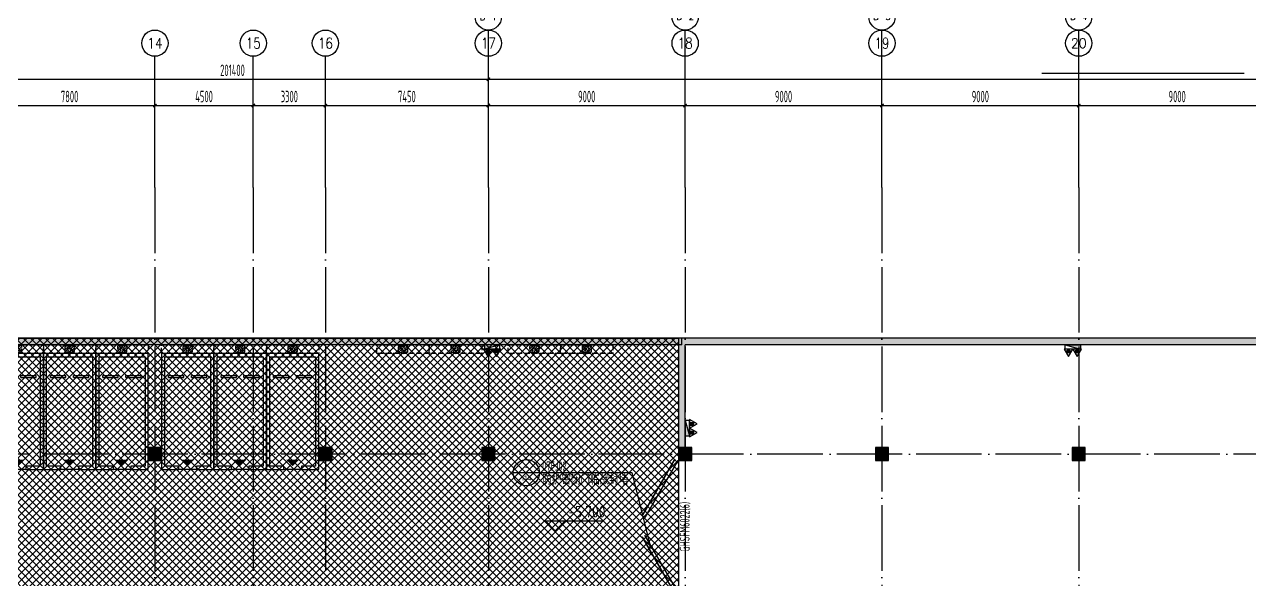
# Model space of a CAD drawing. Extents: x -473190 to 2138458, y -81875 to 2633646.
# Drawn here: x 540975 to 596995, y 153911 to 179277 of the extents above; entities that cross this region are included whole.
import ezdxf
from ezdxf.enums import TextEntityAlignment as Align

# ---------------------------------------------------------------- set-up
doc = ezdxf.new("R2010")
doc.units = 0
doc.header["$LTSCALE"] = 1000
doc.linetypes.add('DASH', pattern=[0.35, 0.25, -0.1])
doc.linetypes.add('DOTE', pattern=[2.42, 2, -0.2, 0.02, -0.2])
for name, color, linetype in [('00-停车位', 67, 'Continuous'), ('A-COLUMN', 2, 'Continuous'), ('A-PUB_HATCH', 8, 'Continuous'), ('A-WALL', 2, 'Continuous'), ('AXIS', 3, 'Continuous'), ('AXIS_TEXT', 7, 'Continuous'), ('car', 252, 'Continuous'), ('DIM_ELEV', 3, 'Continuous'), ('DIM_IDEN', 3, 'Continuous'), ('DOTE', 1, 'DOTE'), ('PUB_HATCH', 8, 'Continuous'), ('PUB_TEXT', 7, 'Continuous'), ('RF-M', 4, 'Continuous'), ('RF-MBH', 11, 'Continuous'), ('RF-QT', 30, 'Continuous'), ('W-EQUIP_消火栓', 7, 'Continuous'), ('W-EQUIP_灭火器', 7, 'Continuous'), ('索引线', 252, 'Continuous')]:
    doc.layers.add(name, color=color, linetype=linetype)
doc.styles.add('_TCH_AXIS', font='COMPLEX', dxfattribs={"bigfont": 'GBCBIG'})
doc.styles.add('_TCH_DIM_T3', font='tssdeng.shx', dxfattribs={"width": 0.564706, "bigfont": '@@@tssdchn.shx'})
doc.styles.add('_TCH_WINDOW', font='tssdeng.shx', dxfattribs={"width": 0.8, "height": 3.5, "bigfont": 'tssdchn.shx'})
doc.styles.add('COMPLEX', font='COMPLEX.shx', dxfattribs={"width": 0.65})
doc.styles.get("Standard").update_dxf_attribs({"font": 'gbenor.shx', "bigfont": 'gbcbig.shx'})
doc.styles.add('TYDG_02', font='TSSDENG', dxfattribs={"width": 0.8, "bigfont": 'TSSDCHN'})
doc.dimstyles.new('_TCH_ARCH&&150', dxfattribs={"dimtxt": 525, "dimasz": 150, "dimexe": 375, "dimexo": 450, "dimgap": 150, "dimtad": 1, "dimdec": 0, "dimzin": 0, "dimdsep": 46, "dimtxsty": '_TCH_DIM_T3', "dimblk": 'ARCHTICK', "dimcen": 0.09, "dimclrt": 7, "dimazin": 2, "dimtfac": 1, "dimtdec": 0, "dimtix": 1, "dimtmove": 2, "dimatfit": 3, "dimfxl": 0, "dimtolj": 1, "dimtzin": 0, "dimarcsym": 0})

# ---------------------------------------------------------------- blocks, each defined once
blk = doc.blocks.new('车位2400x5300')
at = {"layer": '00-停车位', "color": 251}
for p, q in [((-875, -1000), (-175, -1000)), ((-875, -1100), (-875, -1000)), ((-875, -1100), (-175, -1100)), ((-175, -1100), (-175, -1000)), ((175, -1000), (875, -1000)), ((175, -1100), (175, -1000)), ((175, -1100), (875, -1100)), ((875, -1100), (875, -1000)), ((400, -5300), (-400, -5300))]:
    blk.add_line(p, q, dxfattribs=at)
blk.add_lwpolyline([(400, -5150), (400, -5300), (1200, -5300), (1200, 0), (-1200, 0), (-1200, -5300), (-400, -5300), (-400, -5150), (-1050, -5150), (-1050, -150), (1050, -150), (1050, -5150), (400, -5150)], dxfattribs=at)
blk.add_lwpolyline([(0, -5150, 0, 600, 0), (0, -4850, 600, 600, 0)], format="xyseb", dxfattribs=at)
blk = doc.blocks.new('A$C2EF10B80')
at = {"layer": 'A-PUB_HATCH'}
h = blk.add_hatch(dxfattribs=at)
h.set_pattern_fill('ANSI31', color=256, scale=50, angle=-16.4434)
h.set_pattern_definition([(45, (6188.46, 7099.97), (-56.1266, 56.1266), [])])
h.paths.add_polyline_path([(-983, -100, 0.414214), (-1033, -50), (-1184, -50), (-1091, -207), (-1210, -207), (-1204, -250), (-983, -250)])
h.paths.add_polyline_path([(-983, -250), (-1204, -250), (-1190, -350), (-1033, -350, 0.414213), (-983, -300)])
h.paths.add_polyline_path([(-1262, -250), (-1417, -250), (-1417, -300, 0.414215), (-1367, -350), (-1207, -350)])
h.paths.add_polyline_path([(-1221, -50), (-1367, -50, 0.414214), (-1417, -100), (-1417, -250), (-1262, -250), (-1320, -146), (-1212, -146)])
at = {"layer": 'car', "linetype": 'DASH', "ltscale": 0.5}
blk.add_line((-1367, -350), (-1033, -350), dxfattribs=at)
at = {"layer": 'car', "linetype": 'DASH'}
blk.add_lwpolyline([(-2400, 0), (0, 0), (0, -400), (-2400, -400)], close=True, dxfattribs=at)
at = {"layer": 'car', "linetype": 'DASH', "ltscale": 0.5}
blk.add_lwpolyline([(-1320, -146), (-1185, -390), (-1210, -207), (-1091, -207), (-1227, 23), (-1212, -146)], close=True, dxfattribs=at)
for points in [[(-1367, -50, 0.414214), (-1417, -100), (-1417, -300)], [(-1033, -350, 0.414214), (-983, -300), (-983, -100, 0.414214), (-1033, -50), (-1367, -50)]]:
    blk.add_lwpolyline(points, format="xyb", dxfattribs=at)
at = {"layer": 'car', "linetype": 'DASH'}
blk.add_arc((-1367, -300), 50, 180, 270, dxfattribs=at)
blk = doc.blocks.new('_AXISO')
blk.add_circle((0, 0), 0.5)
at = {"layer": 'AXIS_TEXT', "style": 'COMPLEX', "width": 1.041667}
blk.add_attdef('A', text='', height=0.56, dxfattribs=at).set_placement((-0.25, -0.28), (0.25, -0.28), align=Align.FIT)
blk = doc.blocks.new('_ArchTick')
at = {"color": 0, "linetype": 'ByBlock', "const_width": 0.4}
blk.add_lwpolyline([(-0.5, -0.5), (0.5, 0.5)], dxfattribs=at)
blk = doc.blocks.new('*D5360')
at = {"layer": 'AXIS', "color": 0, "lineweight": -2, "transparency": 16777216}
for p, q in [((-190540, 16824), (-190540, 20499)), ((-182740, 16824), (-182740, 20499)), ((-190540, 20124), (-182740, 20124))]:
    blk.add_line(p, q, dxfattribs=at)
at = {"layer": 'Defpoints', "color": 0, "transparency": 16777216}
for p in [(-182740, 20124), (-190540, 16374), (-182740, 16374)]:
    blk.add_point(p, dxfattribs=at)
at = {"layer": 'AXIS', "color": 0, "lineweight": -2, "transparency": 16777216, "xscale": 150, "yscale": 150, "zscale": 150, "rotation": 180}
blk.add_blockref('_ArchTick', (-190540, 20124), dxfattribs=at)
at = {"layer": 'AXIS', "color": 0, "lineweight": -2, "transparency": 16777216, "xscale": 150, "yscale": 150, "zscale": 150}
blk.add_blockref('_ArchTick', (-182740, 20124), dxfattribs=at)
at = {"layer": 'AXIS', "color": 7, "transparency": 16777216, "insert": (-186640, 20536), "char_height": 525, "attachment_point": 5, "style": '_TCH_DIM_T3'}
blk.add_mtext('\\A1;7800', dxfattribs=at)
blk = doc.blocks.new('*D5361')
at = {"layer": 'AXIS', "color": 0, "lineweight": -2, "transparency": 16777216}
for p, q in [((-182740, 16824), (-182740, 20499)), ((-178240, 16824), (-178240, 20499)), ((-182740, 20124), (-178240, 20124))]:
    blk.add_line(p, q, dxfattribs=at)
at = {"layer": 'Defpoints', "color": 0, "transparency": 16777216}
for p in [(-178240, 20124), (-182740, 16374), (-178240, 16374)]:
    blk.add_point(p, dxfattribs=at)
at = {"layer": 'AXIS', "color": 0, "lineweight": -2, "transparency": 16777216, "xscale": 150, "yscale": 150, "zscale": 150, "rotation": 180}
blk.add_blockref('_ArchTick', (-182740, 20124), dxfattribs=at)
at = {"layer": 'AXIS', "color": 0, "lineweight": -2, "transparency": 16777216, "xscale": 150, "yscale": 150, "zscale": 150}
blk.add_blockref('_ArchTick', (-178240, 20124), dxfattribs=at)
at = {"layer": 'AXIS', "color": 7, "transparency": 16777216, "insert": (-180490, 20536), "char_height": 525, "attachment_point": 5, "style": '_TCH_DIM_T3'}
blk.add_mtext('\\A1;4500', dxfattribs=at)
blk = doc.blocks.new('*D5362')
at = {"layer": 'AXIS', "color": 0, "lineweight": -2, "transparency": 16777216}
for p, q in [((-178240, 16824), (-178240, 20499)), ((-174940, 16824), (-174940, 20499)), ((-178240, 20124), (-174940, 20124))]:
    blk.add_line(p, q, dxfattribs=at)
at = {"layer": 'Defpoints', "color": 0, "transparency": 16777216}
for p in [(-174940, 20124), (-178240, 16374), (-174940, 16374)]:
    blk.add_point(p, dxfattribs=at)
at = {"layer": 'AXIS', "color": 0, "lineweight": -2, "transparency": 16777216, "xscale": 150, "yscale": 150, "zscale": 150, "rotation": 180}
blk.add_blockref('_ArchTick', (-178240, 20124), dxfattribs=at)
at = {"layer": 'AXIS', "color": 0, "lineweight": -2, "transparency": 16777216, "xscale": 150, "yscale": 150, "zscale": 150}
blk.add_blockref('_ArchTick', (-174940, 20124), dxfattribs=at)
at = {"layer": 'AXIS', "color": 7, "transparency": 16777216, "insert": (-176590, 20536), "char_height": 525, "attachment_point": 5, "style": '_TCH_DIM_T3'}
blk.add_mtext('\\A1;3300', dxfattribs=at)
blk = doc.blocks.new('*D5363')
at = {"layer": 'AXIS', "color": 0, "lineweight": -2, "transparency": 16777216}
for p, q in [((-174940, 16824), (-174940, 20499)), ((-167490, 16824), (-167490, 20499)), ((-174940, 20124), (-167490, 20124))]:
    blk.add_line(p, q, dxfattribs=at)
at = {"layer": 'Defpoints', "color": 0, "transparency": 16777216}
for p in [(-167490, 20124), (-174940, 16374), (-167490, 16374)]:
    blk.add_point(p, dxfattribs=at)
at = {"layer": 'AXIS', "color": 0, "lineweight": -2, "transparency": 16777216, "xscale": 150, "yscale": 150, "zscale": 150, "rotation": 180}
blk.add_blockref('_ArchTick', (-174940, 20124), dxfattribs=at)
at = {"layer": 'AXIS', "color": 0, "lineweight": -2, "transparency": 16777216, "xscale": 150, "yscale": 150, "zscale": 150}
blk.add_blockref('_ArchTick', (-167490, 20124), dxfattribs=at)
at = {"layer": 'AXIS', "color": 7, "transparency": 16777216, "insert": (-171215, 20536), "char_height": 525, "attachment_point": 5, "style": '_TCH_DIM_T3'}
blk.add_mtext('\\A1;7450', dxfattribs=at)
blk = doc.blocks.new('*D5376')
at = {"layer": 'AXIS', "color": 0, "lineweight": -2, "transparency": 16777216}
for p, q in [((-167490, 16824), (-167490, 21699)), ((-167490, 21324), (-78490, 21324)), ((-78490, 16824), (-78490, 21699))]:
    blk.add_line(p, q, dxfattribs=at)
at = {"layer": 'Defpoints', "color": 0, "transparency": 16777216}
for p in [(-78490, 21324), (-167490, 16374), (-78490, 16374)]:
    blk.add_point(p, dxfattribs=at)
at = {"layer": 'AXIS', "color": 0, "lineweight": -2, "transparency": 16777216, "xscale": 150, "yscale": 150, "zscale": 150, "rotation": 180}
blk.add_blockref('_ArchTick', (-167490, 21324), dxfattribs=at)
at = {"layer": 'AXIS', "color": 0, "lineweight": -2, "transparency": 16777216, "xscale": 150, "yscale": 150, "zscale": 150}
blk.add_blockref('_ArchTick', (-78490, 21324), dxfattribs=at)
at = {"layer": 'AXIS', "color": 7, "transparency": 16777216, "insert": (-122990, 21736), "char_height": 525, "attachment_point": 5, "style": '_TCH_DIM_T3'}
blk.add_mtext('\\A1;89000', dxfattribs=at)
blk = doc.blocks.new('*D5377')
at = {"layer": 'AXIS', "color": 0, "lineweight": -2, "transparency": 16777216}
for p, q in [((-167490, 16824), (-167490, 20499)), ((-158490, 16824), (-158490, 20499)), ((-167490, 20124), (-158490, 20124))]:
    blk.add_line(p, q, dxfattribs=at)
at = {"layer": 'Defpoints', "color": 0, "transparency": 16777216}
for p in [(-158490, 20124), (-167490, 16374), (-158490, 16374)]:
    blk.add_point(p, dxfattribs=at)
at = {"layer": 'AXIS', "color": 0, "lineweight": -2, "transparency": 16777216, "xscale": 150, "yscale": 150, "zscale": 150, "rotation": 180}
blk.add_blockref('_ArchTick', (-167490, 20124), dxfattribs=at)
at = {"layer": 'AXIS', "color": 0, "lineweight": -2, "transparency": 16777216, "xscale": 150, "yscale": 150, "zscale": 150}
blk.add_blockref('_ArchTick', (-158490, 20124), dxfattribs=at)
at = {"layer": 'AXIS', "color": 7, "transparency": 16777216, "insert": (-162990, 20536), "char_height": 525, "attachment_point": 5, "style": '_TCH_DIM_T3'}
blk.add_mtext('\\A1;9000', dxfattribs=at)
blk = doc.blocks.new('*D5378')
at = {"layer": 'AXIS', "color": 0, "lineweight": -2, "transparency": 16777216}
for p, q in [((-158490, 16824), (-158490, 20499)), ((-149490, 16824), (-149490, 20499)), ((-158490, 20124), (-149490, 20124))]:
    blk.add_line(p, q, dxfattribs=at)
at = {"layer": 'Defpoints', "color": 0, "transparency": 16777216}
for p in [(-149490, 20124), (-158490, 16374), (-149490, 16374)]:
    blk.add_point(p, dxfattribs=at)
at = {"layer": 'AXIS', "color": 0, "lineweight": -2, "transparency": 16777216, "xscale": 150, "yscale": 150, "zscale": 150, "rotation": 180}
blk.add_blockref('_ArchTick', (-158490, 20124), dxfattribs=at)
at = {"layer": 'AXIS', "color": 0, "lineweight": -2, "transparency": 16777216, "xscale": 150, "yscale": 150, "zscale": 150}
blk.add_blockref('_ArchTick', (-149490, 20124), dxfattribs=at)
at = {"layer": 'AXIS', "color": 7, "transparency": 16777216, "insert": (-153990, 20536), "char_height": 525, "attachment_point": 5, "style": '_TCH_DIM_T3'}
blk.add_mtext('\\A1;9000', dxfattribs=at)
blk = doc.blocks.new('*D5379')
at = {"layer": 'AXIS', "color": 0, "lineweight": -2, "transparency": 16777216}
for p, q in [((-149490, 16824), (-149490, 20499)), ((-140490, 16824), (-140490, 20499)), ((-149490, 20124), (-140490, 20124))]:
    blk.add_line(p, q, dxfattribs=at)
at = {"layer": 'Defpoints', "color": 0, "transparency": 16777216}
for p in [(-140490, 20124), (-149490, 16374), (-140490, 16374)]:
    blk.add_point(p, dxfattribs=at)
at = {"layer": 'AXIS', "color": 0, "lineweight": -2, "transparency": 16777216, "xscale": 150, "yscale": 150, "zscale": 150, "rotation": 180}
blk.add_blockref('_ArchTick', (-149490, 20124), dxfattribs=at)
at = {"layer": 'AXIS', "color": 0, "lineweight": -2, "transparency": 16777216, "xscale": 150, "yscale": 150, "zscale": 150}
blk.add_blockref('_ArchTick', (-140490, 20124), dxfattribs=at)
at = {"layer": 'AXIS', "color": 7, "transparency": 16777216, "insert": (-144990, 20536), "char_height": 525, "attachment_point": 5, "style": '_TCH_DIM_T3'}
blk.add_mtext('\\A1;9000', dxfattribs=at)
blk = doc.blocks.new('*D5380')
at = {"layer": 'AXIS', "color": 0, "lineweight": -2, "transparency": 16777216}
for p, q in [((-140490, 16824), (-140490, 20499)), ((-131490, 16824), (-131490, 20499)), ((-140490, 20124), (-131490, 20124))]:
    blk.add_line(p, q, dxfattribs=at)
at = {"layer": 'Defpoints', "color": 0, "transparency": 16777216}
for p in [(-131490, 20124), (-140490, 16374), (-131490, 16374)]:
    blk.add_point(p, dxfattribs=at)
at = {"layer": 'AXIS', "color": 0, "lineweight": -2, "transparency": 16777216, "xscale": 150, "yscale": 150, "zscale": 150, "rotation": 180}
blk.add_blockref('_ArchTick', (-140490, 20124), dxfattribs=at)
at = {"layer": 'AXIS', "color": 0, "lineweight": -2, "transparency": 16777216, "xscale": 150, "yscale": 150, "zscale": 150}
blk.add_blockref('_ArchTick', (-131490, 20124), dxfattribs=at)
at = {"layer": 'AXIS', "color": 7, "transparency": 16777216, "insert": (-135990, 20536), "char_height": 525, "attachment_point": 5, "style": '_TCH_DIM_T3'}
blk.add_mtext('\\A1;9000', dxfattribs=at)
blk = doc.blocks.new('*D5407')
at = {"layer": 'AXIS', "color": 0, "lineweight": -2, "transparency": 16777216}
for p, q in [((-279890, 16824), (-279890, 21699)), ((-279890, 21324), (-78490, 21324)), ((-78490, 16824), (-78490, 21699))]:
    blk.add_line(p, q, dxfattribs=at)
at = {"layer": 'Defpoints', "color": 0, "transparency": 16777216}
for p in [(-78490, 21324), (-279890, 16374), (-78490, 16374)]:
    blk.add_point(p, dxfattribs=at)
at = {"layer": 'AXIS', "color": 0, "lineweight": -2, "transparency": 16777216, "xscale": 150, "yscale": 150, "zscale": 150, "rotation": 180}
blk.add_blockref('_ArchTick', (-279890, 21324), dxfattribs=at)
at = {"layer": 'AXIS', "color": 0, "lineweight": -2, "transparency": 16777216, "xscale": 150, "yscale": 150, "zscale": 150}
blk.add_blockref('_ArchTick', (-78490, 21324), dxfattribs=at)
at = {"layer": 'AXIS', "color": 7, "transparency": 16777216, "insert": (-179190, 21736), "char_height": 525, "attachment_point": 5, "style": '_TCH_DIM_T3'}
blk.add_mtext('\\A1;201400', dxfattribs=at)
blk = doc.blocks.new('$TwtSys$00000434')
for p, q in [((-0.5, 0.5), (-0.5, -0.5)), ((-0.5, -0.5), (0.5, 0.5)), ((0.5, 0.5), (-0.5, 0.5)), ((0.5, -0.5), (0.5, 0.5)), ((-0.5, -0.5), (0.5, -0.5))]:
    blk.add_line(p, q)
blk.add_solid([(0.5, -0.5), (0.5, 0.5), (-0.5, -0.5)])
blk = doc.blocks.new('$TwtSys$00000546')
h = blk.add_hatch()
h.set_pattern_fill('ANSI31', color=256, scale=200, style=0)
h.set_pattern_definition([(45, (-38543.802, -6670.83), (-17.67767, 17.67767), [])])
h.paths.add_polyline_path([(-65, 174), (65, 174), (65, 44), (-65, 44)])
for points in [[(0, 344), (-198, 0), (198, 0)], [(-65, 174), (65, 174), (65, 44), (-65, 44)]]:
    blk.add_lwpolyline(points, close=True)
blk = doc.blocks.new('$DorLib2D$00000207')
at = {"color": 0}
for p, q in [((-0.5, 0.0313), (-0.067, 0.2813)), ((0.5, 0.0313), (0.067, 0.2813))]:
    blk.add_line(p, q, dxfattribs=at)
at = {"color": 0, "const_width": 0.0125}
for points in [[(-0.5125, 0.0529), (-0.0795, 0.3029)], [(0.5125, 0.0529), (0.0795, 0.3029)]]:
    blk.add_lwpolyline(points, dxfattribs=at)
blk = doc.blocks.new('rfk')
at = {"layer": 'PUB_HATCH'}
for points in [[(455448.2, -650760.2), (455448.2, -656360.2), (455748.2, -656360.2), (455748.2, -651060.2)], [(531673.2, -651060.2), (531673.2, -650760.2), (455448.2, -650760.2), (455748.2, -651060.2)]]:
    blk.add_hatch(color=256, dxfattribs=at).paths.add_polyline_path(points)
at = {"layer": 'A-WALL'}
for p, q in [((455598.9, -650760), (455598.2, -650760)), ((455598.2, -650760.8), (455598.2, -650760)), ((455599.8, -650760.8), (455598.2, -650760.8))]:
    blk.add_line(p, q, dxfattribs=at)
at = {"layer": 'RF-QT'}
for p, q in [((455448.2, -650760.2), (455448.2, -656360.2)), ((531673.2, -650760.2), (455448.2, -650760.2)), ((455748.2, -656360.2), (455748.2, -651060.2)), ((531673.2, -651060.2), (455748.2, -651060.2)), ((455448.2, -656360.2), (455748.2, -656360.2))]:
    blk.add_line(p, q, dxfattribs=at)
at = {"layer": 'RF-M'}
ref = blk.add_blockref('$DorLib2D$00000207', (455598.2, -659360.2), dxfattribs=dict(at, xscale=-6000, yscale=6000, zscale=300, rotation=89.99999999998936))
ref.add_attrib('A', 'GHSFM6022(6)', (455951.2, -660508.8), dxfattribs={"layer": 'RF-MBH', "height": 446.25, "rotation": 90, "style": '_TCH_WINDOW', "width": 0.564706})
blk = doc.blocks.new('ADFASDF')
h = blk.add_hatch()
h.set_pattern_fill('ANSI37', color=8, scale=150)
h.set_pattern_definition([(45, (0, 0), (-168.3798, 168.3798), []), (135, (0, 0), (-168.3798, -168.3798), [])])
h.paths.add_polyline_path([(521397, 239186), (521397, 224886), (539697, 224886), (539697, 169261), (524947, 169261), (524947, 171211), (527822, 171211), (527922, 176611), (501318, 176611), (501125, 109884), (530547, 109887), (530547, 107449), (538188, 100503), (536147, 98236), (540086, 94690), (517812, 69953), (517812, 59790), (482108, 20136), (405247, 20136), (405247, 26086), (391997, 40436), (391997, 64736), (399997, 64738), (399997, 239186), (409022, 239186)])
for points in [[(521397, 239186), (521397, 224886), (539697, 224886), (539697, 169261)], [(399997, 64738), (399997, 239186), (409022, 239186), (521397, 239186)]]:
    blk.add_lwpolyline(points)
blk = doc.blocks.new('_FZH')
blk.add_lwpolyline([(-0.5, -0.5), (0.5, -0.5), (0.5, 0.5), (-0.5, 0.5)], close=True)
at = {"layer": 'PUB_HATCH'}
blk.add_solid([(-0.5, -0.5), (0.5, -0.5), (-0.5, 0.5), (0.5, 0.5)], dxfattribs=at)
blk = doc.blocks.new('A$C4F5A101F')
at = {"layer": 'AXIS'}
for p, q in [((-167489.7, 16373.7), (-167489.7, 23573.7)), ((-158489.7, 16373.7), (-158489.7, 23573.7)), ((-149489.7, 16373.7), (-149489.7, 23573.7)), ((-140489.7, 16373.7), (-140489.7, 23573.7)), ((-182739.7, 16373.7), (-182739.7, 22373.7)), ((-178239.7, 16373.7), (-178239.7, 22373.7)), ((-174939.7, 16373.7), (-174939.7, 22373.7)), ((-167489.7, 16373.7), (-167489.7, 22373.7)), ((-158489.7, 16373.7), (-158489.7, 22373.7)), ((-149489.7, 16373.7), (-149489.7, 22373.7)), ((-140489.7, 16373.7), (-140489.7, 22373.7))]:
    blk.add_line(p, q, dxfattribs=at)
at = {"layer": 'DOTE', "color": 127, "linetype": 'DOTE', "ltscale": 1.5}
for p, q in [((-182739.7, 16373.7), (-182739.7, -213765.2)), ((-178239.7, 16373.7), (-178239.7, -213765.2)), ((-174939.7, 16373.7), (-174939.7, -213765.2)), ((-39660.8, 4192.6), (-298298.4, 4192.6))]:
    blk.add_line(p, q, dxfattribs=at)
at = {"layer": 'DOTE', "color": 16, "linetype": 'DOTE', "ltscale": 1.5}
for p, q in [((-167489.7, 16373.7), (-167489.7, -213765.2)), ((-158489.7, 16373.7), (-158489.7, -213765.2)), ((-149489.7, 16373.7), (-149489.7, -213765.2)), ((-140489.7, 16373.7), (-140489.7, -213765.2))]:
    blk.add_line(p, q, dxfattribs=at)
at = {"layer": 'AXIS'}
ref = blk.add_blockref('_AXISO', (-167489.7, 24173.7), dxfattribs=dict(at, xscale=1200, yscale=1200, zscale=1200))
ref.add_attrib('A', 'B-1', dxfattribs={"layer": 'AXIS_TEXT', "height": 290.39, "style": '_TCH_AXIS'}).set_placement((-167883.8, 24028.5), (-167095.6, 24028.5), align=Align.FIT)
ref = blk.add_blockref('_AXISO', (-158489.7, 24173.7), dxfattribs=dict(at, xscale=1200, yscale=1200, zscale=1200))
ref.add_attrib('A', 'B-2', dxfattribs={"layer": 'AXIS_TEXT', "height": 269.48, "style": '_TCH_AXIS'}).set_placement((-158887.5, 24039), (-158091.9, 24039), align=Align.FIT)
ref = blk.add_blockref('_AXISO', (-149489.7, 24173.7), dxfattribs=dict(at, xscale=1200, yscale=1200, zscale=1200))
ref.add_attrib('A', 'B-3', dxfattribs={"layer": 'AXIS_TEXT', "height": 269.48, "style": '_TCH_AXIS'}).set_placement((-149887.5, 24039), (-149091.9, 24039), align=Align.FIT)
ref = blk.add_blockref('_AXISO', (-140489.7, 24173.7), dxfattribs=dict(at, xscale=1200, yscale=1200, zscale=1200))
ref.add_attrib('A', 'B-4', dxfattribs={"layer": 'AXIS_TEXT', "height": 261.89, "style": '_TCH_AXIS'}).set_placement((-140888.8, 24042.8), (-140090.6, 24042.8), align=Align.FIT)
ref = blk.add_blockref('_AXISO', (-182739.7, 22973.7), dxfattribs=dict(at, xscale=1200, yscale=1200, zscale=1200))
ref.add_attrib('A', '14', dxfattribs={"layer": 'AXIS_TEXT', "height": 471.11, "style": '_TCH_AXIS'}).set_placement((-183087.4, 22738.2), (-182392, 22738.2), align=Align.FIT)
ref = blk.add_blockref('_AXISO', (-178239.7, 22973.7), dxfattribs=dict(at, xscale=1200, yscale=1200, zscale=1200))
ref.add_attrib('A', '15', dxfattribs={"layer": 'AXIS_TEXT', "height": 492.67, "style": '_TCH_AXIS'}).set_placement((-178579.9, 22727.4), (-177899.5, 22727.4), align=Align.FIT)
ref = blk.add_blockref('_AXISO', (-174939.7, 22973.7), dxfattribs=dict(at, xscale=1200, yscale=1200, zscale=1200))
ref.add_attrib('A', '16', dxfattribs={"layer": 'AXIS_TEXT', "height": 492.67, "style": '_TCH_AXIS'}).set_placement((-175279.9, 22727.4), (-174599.5, 22727.4), align=Align.FIT)
ref = blk.add_blockref('_AXISO', (-167489.7, 22973.7), dxfattribs=dict(at, xscale=1200, yscale=1200, zscale=1200))
ref.add_attrib('A', '17', dxfattribs={"layer": 'AXIS_TEXT', "height": 492.67, "style": '_TCH_AXIS'}).set_placement((-167829.9, 22727.4), (-167149.5, 22727.4), align=Align.FIT)
ref = blk.add_blockref('_AXISO', (-158489.7, 22973.7), dxfattribs=dict(at, xscale=1200, yscale=1200, zscale=1200))
ref.add_attrib('A', '18', dxfattribs={"layer": 'AXIS_TEXT', "height": 492.67, "style": '_TCH_AXIS'}).set_placement((-158829.9, 22727.4), (-158149.5, 22727.4), align=Align.FIT)
ref = blk.add_blockref('_AXISO', (-149489.7, 22973.7), dxfattribs=dict(at, xscale=1200, yscale=1200, zscale=1200))
ref.add_attrib('A', '19', dxfattribs={"layer": 'AXIS_TEXT', "height": 492.67, "style": '_TCH_AXIS'}).set_placement((-149829.9, 22727.4), (-149149.5, 22727.4), align=Align.FIT)
ref = blk.add_blockref('_AXISO', (-140489.7, 22973.7), dxfattribs=dict(at, xscale=1200, yscale=1200, zscale=1200))
ref.add_attrib('A', '20', dxfattribs={"layer": 'AXIS_TEXT', "height": 441.41, "style": '_TCH_AXIS'}).set_placement((-140847, 22753), (-140132.4, 22753), align=Align.FIT)
for p1, p2, distance, picture, middle in [((-279889.7, 16373.7), (-78489.7, 16373.7), 4950, '*D5407', (-179189.7, 21736.2)), ((-167489.7, 16373.7), (-78489.7, 16373.7), 4950, '*D5376', (-122989.7, 21736.2)), ((-190539.7, 16373.7), (-182739.7, 16373.7), 3750, '*D5360', (-186639.7, 20536.2)), ((-182739.7, 16373.7), (-178239.7, 16373.7), 3750, '*D5361', (-180489.7, 20536.2)), ((-178239.7, 16373.7), (-174939.7, 16373.7), 3750, '*D5362', (-176589.7, 20536.2)), ((-174939.7, 16373.7), (-167489.7, 16373.7), 3750, '*D5363', (-171214.7, 20536.2)), ((-167489.7, 16373.7), (-158489.7, 16373.7), 3750, '*D5377', (-162989.7, 20536.2)), ((-158489.7, 16373.7), (-149489.7, 16373.7), 3750, '*D5378', (-153989.7, 20536.2)), ((-149489.7, 16373.7), (-140489.7, 16373.7), 3750, '*D5379', (-144989.7, 20536.2)), ((-140489.7, 16373.7), (-131489.7, 16373.7), 3750, '*D5380', (-135989.7, 20536.2))]:
    dim = blk.add_aligned_dim(p1=p1, p2=p2, distance=distance, dimstyle='_TCH_ARCH&&150', dxfattribs=at)
    dim.commit()
    dim.dimension.update_dxf_attribs({"geometry": picture, "text_midpoint": middle})

msp = doc.modelspace()

# ---------------------------------------------------------------- hatches: boundary and pattern name
at = {"layer": 'PUB_HATCH'}
msp.add_hatch(color=256, dxfattribs=at).paths.add_polyline_path([(571037.2, 164942.4), (513337.2, 164942.4), (513337.2, 164642.4), (571037.2, 164642.4)])

# ---------------------------------------------------------------- linework, layer by layer
msp.add_lwpolyline([(596751.9, 177044.5), (587492.9, 177044.5)])
at = {"layer": 'A-WALL'}
for p, q in [((571037.2, 164942.4), (513337.2, 164942.4)), ((571037.2, 164642.4), (571037.2, 164942.4)), ((571037.2, 164642.4), (513337.2, 164642.4))]:
    msp.add_line(p, q, dxfattribs=at)
at = {"layer": 'DIM_ELEV'}
for p, q in [((565248.2, 156137.8), (564798.2, 156587.8)), ((564798.2, 156587.8), (567429.9, 156587.8)), ((565248.2, 156137.8), (565698.2, 156587.8))]:
    msp.add_line(p, q, dxfattribs=at)
at = {"layer": 'DIM_IDEN'}
for p, q in [((564526.7, 158792.8), (563326.7, 158792.8)), ((568764.5, 158792.8), (564526.7, 158792.8)), ((569609.4, 155442.8), (568764.5, 158792.8))]:
    msp.add_line(p, q, dxfattribs=at)
for centre, radius in [((563926.7, 158792.8), 600), ((569623.7, 155386.3), 58.2)]:
    msp.add_circle(centre, radius, dxfattribs=at)

# ---------------------------------------------------------------- block references
msp.add_blockref('ADFASDF', (49490, -74243.9))
at = {"rotation": 179.9999973237665}
for p in [(539437.2, 164242.4), (541837.2, 164242.4), (544237.2, 164242.4), (547237.2, 164242.4), (549637.2, 164242.4), (552037.2, 164242.4), (557087.2, 164242.4), (559487.2, 164242.4), (563087.2, 164242.4), (565487.2, 164242.4)]:
    msp.add_blockref('A$C2EF10B80', p, dxfattribs=at)
at = {"layer": '00-停车位'}
for p in [(540637.2, 164242.4), (543037.2, 164242.4), (545437.2, 164242.4), (548437.2, 164242.4), (550837.2, 164242.4), (553237.2, 164242.4)]:
    msp.add_blockref('车位2400x5300', p, dxfattribs=at)
at = {"layer": 'A-COLUMN', "xscale": 600, "yscale": 600, "zscale": 600, "rotation": 90}
for p in [(546937.2, 159642.4), (554737.2, 159642.4), (562187.2, 159642.4), (571187.2, 159642.4), (580187.2, 159642.4), (589187.2, 159642.4)]:
    msp.add_blockref('_FZH', p, dxfattribs=at)
at = {"layer": 'RF-QT'}
msp.add_blockref('A$C4F5A101F', (729676.9, 155449.8), dxfattribs=at)
at = {"layer": 'W-EQUIP_消火栓', "yscale": 200, "zscale": 700}
for p, xscale, rotation in [((562364.7, 164542.4), 700, 180.0000000000075), ((588917.6, 164542.4), -700, 180), ((571287.2, 160823.3), 700, 270)]:
    msp.add_blockref('$TwtSys$00000434', p, dxfattribs=dict(at, xscale=xscale, rotation=rotation))
at = {"layer": 'W-EQUIP_灭火器'}
for p, rotation in [((562166.3, 164442.4), 180.0000000000075), ((562563.1, 164442.4), 180.0000000000075), ((588719.3, 164442.4), 180), ((589116, 164442.4), 180), ((571387.2, 161021.7), 270), ((571387.2, 160624.9), 270)]:
    msp.add_blockref('$TwtSys$00000546', p, dxfattribs=dict(at, rotation=rotation))
at = {"layer": '索引线'}
msp.add_blockref('rfk', (115439, 815702.6), dxfattribs=at)

# ---------------------------------------------------------------- texts
at = {"layer": 'PUB_TEXT', "style": 'TYDG_02'}
for s, width, p in [('07FJ02', 0.64, (564652.7, 158886.5)), ('防护密闭门临战封堵', 0.8, (564652.7, 158250.1))]:
    msp.add_text(s, height=420, dxfattribs=dict(at, width=width)).set_placement(p)
for s, height, width, p, p2 in [('114', 245.31, 1.238095, (563688.4, 158425.4), (564165, 158425.4)), ('-', 318.1, 0.962963, (563841.9, 158903.2), (564011.5, 158903.2))]:
    msp.add_text(s, height=height, dxfattribs=dict(at, width=width)).set_placement(p, p2, align=Align.FIT)
at = {"layer": 'PUB_TEXT'}
msp.add_text('-5.700', height=525, dxfattribs=at).set_placement((565853.3, 156745.3))

doc.saveas('drawing.dxf')
